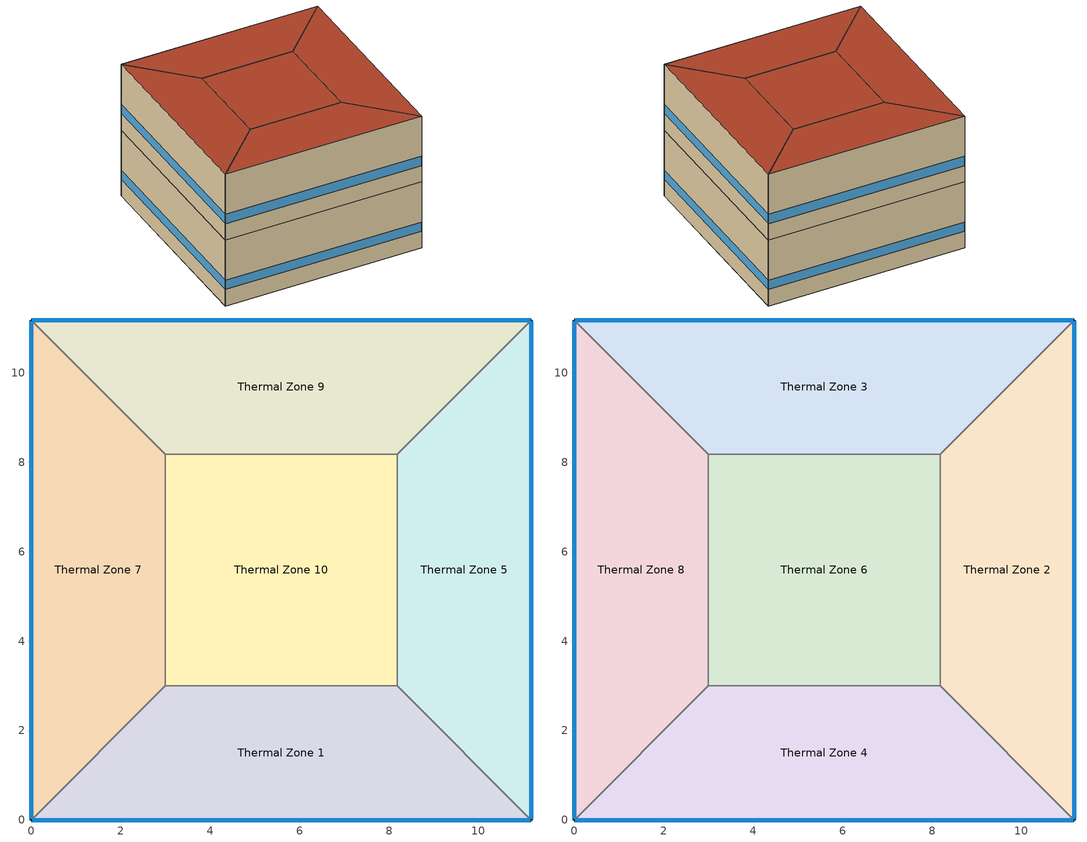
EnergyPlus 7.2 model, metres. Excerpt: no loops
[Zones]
Thermal Zone 10
 floor ground (000_ExtSlabCarpet_4in_ClimateZone 1-8): 3,3 3,8.18 8.18,8.18 8.18,3 z0
 wall to Thermal Zone 9 (000_Interior Wall): 8.18,8.18 3,8.18 z0:4
 wall to Thermal Zone 5 (000_Interior Wall): 8.18,3 8.18,8.18 z0:4
 wall to Thermal Zone 7 (000_Interior Wall): 3,8.18 3,3 z0:4
 wall to Thermal Zone 1 (000_Interior Wall): 3,3 8.18,3 z0:4
Thermal Zone 5
 floor ground (000_ExtSlabCarpet_4in_ClimateZone 1-8): 11.18,11.18 11.18,0 8.18,3 8.18,8.18 z0
 wall outside (ASHRAE_189.1-2009_ExtWall_SteelFrame_ClimateZone 4-8): 11.18,0 11.18,11.18 z0:4
 wall to Thermal Zone 1 (000_Interior Wall): 8.18,3 11.18,0 z0:4
 wall to Thermal Zone 9 (000_Interior Wall): 11.18,11.18 8.18,8.18 z0:4
 window (ASHRAE_189.1-2009_ExtWindow_ClimateZone 4-5): 11.18,0.03 11.18,11.15 z1:1.56
Thermal Zone 9
 floor ground (000_ExtSlabCarpet_4in_ClimateZone 1-8): 0,11.18 11.18,11.18 8.18,8.18 3,8.18 z0
 wall outside (ASHRAE_189.1-2009_ExtWall_SteelFrame_ClimateZone 4-8): 11.18,11.18 0,11.18 z0:4
 wall to Thermal Zone 7 (000_Interior Wall): 0,11.18 3,8.18 z0:4
 window (ASHRAE_189.1-2009_ExtWindow_ClimateZone 4-5): 11.15,11.18 0.03,11.18 z1:1.56
Thermal Zone 7
 floor ground (000_ExtSlabCarpet_4in_ClimateZone 1-8): 0,0 0,11.18 3,8.18 3,3 z0
 wall outside (ASHRAE_189.1-2009_ExtWall_SteelFrame_ClimateZone 4-8): 0,11.18 0,0 z0:4
 wall to Thermal Zone 1 (000_Interior Wall): 0,0 3,3 z0:4
 window (ASHRAE_189.1-2009_ExtWindow_ClimateZone 4-5): 0,11.15 0,0.03 z1:1.56
Thermal Zone 1
 floor ground (000_ExtSlabCarpet_4in_ClimateZone 1-8): 11.18,0 0,0 3,3 8.18,3 z0
 wall outside (ASHRAE_189.1-2009_ExtWall_SteelFrame_ClimateZone 4-8): 0,0 11.18,0 z0:4
 window (ASHRAE_189.1-2009_ExtWindow_ClimateZone 4-5): 0.03,0 11.15,0 z1:1.56
Thermal Zone 2
 floor to Thermal Zone 5 (000_Interior Floor): 11.18,11.18 11.18,0 8.18,3 8.18,8.18 z4
 wall outside (ASHRAE_189.1-2009_ExtWall_SteelFrame_ClimateZone 4-8): 11.18,0 11.18,11.18 z4:8
 wall to Thermal Zone 6 (000_Interior Wall): 8.18,8.18 8.18,3 z4:8
 wall to Thermal Zone 3 (000_Interior Wall): 11.18,11.18 8.18,8.18 z4:8
 wall to Thermal Zone 4 (000_Interior Wall): 8.18,3 11.18,0 z4:8
 window (ASHRAE_189.1-2009_ExtWindow_ClimateZone 4-5): 11.18,0.03 11.18,11.15 z5:5.56
 roof outside (ASHRAE_189.1-2009_ExtRoof_IEAD_ClimateZone 2-5): 8.18,8.18 8.18,3 11.18,0 11.18,11.18 z8
Thermal Zone 6
 floor to Thermal Zone 10 (000_Interior Floor): 3,3 3,8.18 8.18,8.18 8.18,3 z4
 wall to Thermal Zone 4 (000_Interior Wall): 3,3 8.18,3 z4:8
 wall to Thermal Zone 8 (000_Interior Wall): 3,8.18 3,3 z4:8
 wall to Thermal Zone 3 (000_Interior Wall): 8.18,8.18 3,8.18 z4:8
 roof outside (ASHRAE_189.1-2009_ExtRoof_IEAD_ClimateZone 2-5): 8.18,3 8.18,8.18 3,8.18 3,3 z8
Thermal Zone 3
 floor to Thermal Zone 9 (000_Interior Floor): 0,11.18 11.18,11.18 8.18,8.18 3,8.18 z4
 wall outside (ASHRAE_189.1-2009_ExtWall_SteelFrame_ClimateZone 4-8): 11.18,11.18 0,11.18 z4:8
 wall to Thermal Zone 8 (000_Interior Wall): 0,11.18 3,8.18 z4:8
 window (ASHRAE_189.1-2009_ExtWindow_ClimateZone 4-5): 11.15,11.18 0.03,11.18 z5:5.56
 roof outside (ASHRAE_189.1-2009_ExtRoof_IEAD_ClimateZone 2-5): 3,8.18 8.18,8.18 11.18,11.18 0,11.18 z8
Thermal Zone 8
 floor to Thermal Zone 7 (000_Interior Floor): 0,0 0,11.18 3,8.18 3,3 z4
 wall outside (ASHRAE_189.1-2009_ExtWall_SteelFrame_ClimateZone 4-8): 0,11.18 0,0 z4:8
 wall to Thermal Zone 4 (000_Interior Wall): 0,0 3,3 z4:8
 window (ASHRAE_189.1-2009_ExtWindow_ClimateZone 4-5): 0,11.15 0,0.03 z5:5.56
 roof outside (ASHRAE_189.1-2009_ExtRoof_IEAD_ClimateZone 2-5): 3,3 3,8.18 0,11.18 0,0 z8
Thermal Zone 4
 floor to Thermal Zone 1 (000_Interior Floor): 11.18,0 0,0 3,3 8.18,3 z4
 wall outside (ASHRAE_189.1-2009_ExtWall_SteelFrame_ClimateZone 4-8): 0,0 11.18,0 z4:8
 window (ASHRAE_189.1-2009_ExtWindow_ClimateZone 4-5): 0.03,0 11.15,0 z5:5.56
 roof outside (ASHRAE_189.1-2009_ExtRoof_IEAD_ClimateZone 2-5): 8.18,3 3,3 0,0 11.18,0 z8
[Site:Location]
Phoenix Sky Harbor Intl Ap_AZ_USA Design_Conditions: Latitude {deg}=33.45; Longitude {deg}=-111.98; Time Zone {hr}=-7; Elevation {m}=337
[SizingPeriod:DesignDay] Day of Month=21; Dry-Bulb Temperature Range Modifier Type=DefaultMultipliers; Barometric Pressure {Pa}=97342; Rain Indicator=No; Snow Indicator=No; Daylight Saving Time Indicator=No
Name | Month | Day Type | Maximum Dry-Bulb Temperature {C} | Daily Dry-Bulb Temperature Range {deltaC} | Humidity Condition Type | Wetbulb or DewPoint at Maximum Dry-Bulb {C} | Wind Speed {m/s} | Wind Direction {deg} | Solar Model Indicator | ASHRAE Clear Sky Optical Depth for Beam Irradiance (taub) | ASHRAE Clear Sky Optical Depth for Diffuse Irradiance (taud) | Sky Clearness
Phoenix Sky Harbor Intl Ap Ann Clg .4% Condns DB=>MWB | 7 | SummerDesignDay | 43.4 | 12 | Wetbulb | 21.1 | 4.1 | 260 | ASHRAETau | 0.588 | 1.653
Phoenix Sky Harbor Intl Ap Ann Htg 99.6% Condns DB | 12 | WinterDesignDay | 3.7 | 0 | Wetbulb | 3.7 | 1.7 | 100 | ASHRAEClearSky |  |  | 0
Phoenix Sky Harbor Intl Ap Ann Hum_n 99% Condns DP=>MCDB | 12 | WinterDesignDay | 17 | 0 | Dewpoint | -11.9 | 1.7 | 100 | ASHRAEClearSky |  |  | 0
Phoenix Sky Harbor Intl Ap Ann Clg .4% Condns DP=>MDB | 7 | SummerDesignDay | 28.1 | 12 | Dewpoint | 21.8 | 4.1 | 260 | ASHRAETau | 0.588 | 1.653
[Building]
Building 1
[Material] Thermal Absorptance=0.9
Name | Roughness | Thickness {m} | Conductivity {W/m-K} | Density {kg/m3} | Specific Heat {J/kg-K} | Solar Absorptance | Visible Absorptance
000_G01a 19mm gypsum board | MediumSmooth | 0.019 | 0.16 | 800 | 1090 | 0.7 | 0.7
000_M11 100mm lightweight concrete | MediumRough | 0.1016 | 0.53 | 1280 | 840 | 0.7 | 0.7
Metal Decking | MediumSmooth | 0.0015 | 45.006 | 7680 | 418.4 | 0.7 | 0.3
Roof Insulation [21] | MediumRough | 0.2105 | 0.049 | 265 | 836.8 | 0.7 | 0.7
1/2IN Gypsum | Smooth | 0.0127 | 0.16 | 784.9 | 830 | 0.92 | 0.92
Roof Membrane | VeryRough | 0.0095 | 0.16 | 1121.29 | 1460 | 0.7 | 0.7
000_F16 Acoustic tile | MediumSmooth | 0.0191 | 0.06 | 368 | 590 | 0.7 | 0.7
Wall Insulation [39] | MediumRough | 0.1184 | 0.045 | 265 | 836.8 | 0.7 | 0.7
MAT-CC05 4 HW CONCRETE | Rough | 0.1016 | 1.311 | 2240 | 836.8 | 0.7 | 0.7
[Material:AirGap]
Name | Thermal Resistance {m2-K/W}
000_F04 Wall air space resistance | 0.15
000_F05 Ceiling air space resistance | 0.18
[Material:NoMass] Thermal Absorptance=0.9; Solar Absorptance=0.7
Name | Roughness | Thermal Resistance {m2-K/W} | Visible Absorptance
MAT-SHEATH | Rough | 0.3626 | 0.7
CP02 CARPET PAD | VeryRough | 0.2165 | 0.8
[WindowMaterial:Glazing]
Theoretical Glass [207]: Optical Data Type=SpectralAverage; Thickness {m}=0.003; Solar Transmittance at Normal Incidence=0.3311; Front Side Solar Reflectance at Normal Incidence=0.6189; Back Side Solar Reflectance at Normal Incidence=0.6189; Visible Transmittance at Normal Incidence=0.44; Front Side Visible Reflectance at Normal Incidence=0.51; Back Side Visible Reflectance at Normal Incidence=0.51; Infrared Transmittance at Normal Incidence=0; Front Side Infrared Hemispherical Emissivity=0.9; Back Side Infrared Hemispherical Emissivity=0.9; Conductivity {W/m-K}=0.0133; Dirt Correction Factor for Solar and Visible Transmittance=1; Solar Diffusing=No
[Construction]
000_ExtSlabCarpet_4in_ClimateZone 1-8: MAT-CC05 4 HW CONCRETE, CP02 CARPET PAD
ASHRAE_189.1-2009_ExtRoof_IEAD_ClimateZone 2-5: Roof Membrane, Roof Insulation [21], Metal Decking
000_Interior Floor: 000_F16 Acoustic tile, 000_F05 Ceiling air space resistance, 000_M11 100mm lightweight concrete
ASHRAE_189.1-2009_ExtWindow_ClimateZone 4-5: Theoretical Glass [207]
000_Interior Wall: 000_G01a 19mm gypsum board, 000_F04 Wall air space resistance, 000_G01a 19mm gypsum board
ASHRAE_189.1-2009_ExtWall_SteelFrame_ClimateZone 4-8: MAT-SHEATH, Wall Insulation [39], 1/2IN Gypsum
[AvailabilityManager:Scheduled]
Name | Schedule
AvailabilityManager:Scheduled {1c7452ef-cb5f-478e-8c20-adf52c0b31e1} | Schedule:Compact {2879b862-01e7-4fd7-8daf-e376c94d2e7c}
AvailabilityManager:Scheduled {2ea2dca6-0089-4fa7-94c1-153ed6d5bae8} | Schedule:Compact {fc6253fe-8ae7-420f-bca7-a1dbf7338378}
[Zone]
Thermal Zone 10; Thermal Zone 5; Thermal Zone 2; Thermal Zone 9; Thermal Zone 7; Thermal Zone 6; Thermal Zone 1; Thermal Zone 3; Thermal Zone 8; Thermal Zone 4
[Schedule:Compact]
Schedule:Compact {2879b862-01e7-4fd7-8daf-e376c94d2e7c}; Schedule:Compact {fc6253fe-8ae7-420f-bca7-a1dbf7338378}: Through: 12/31, For: AllDays, Until: 24:00, 1
